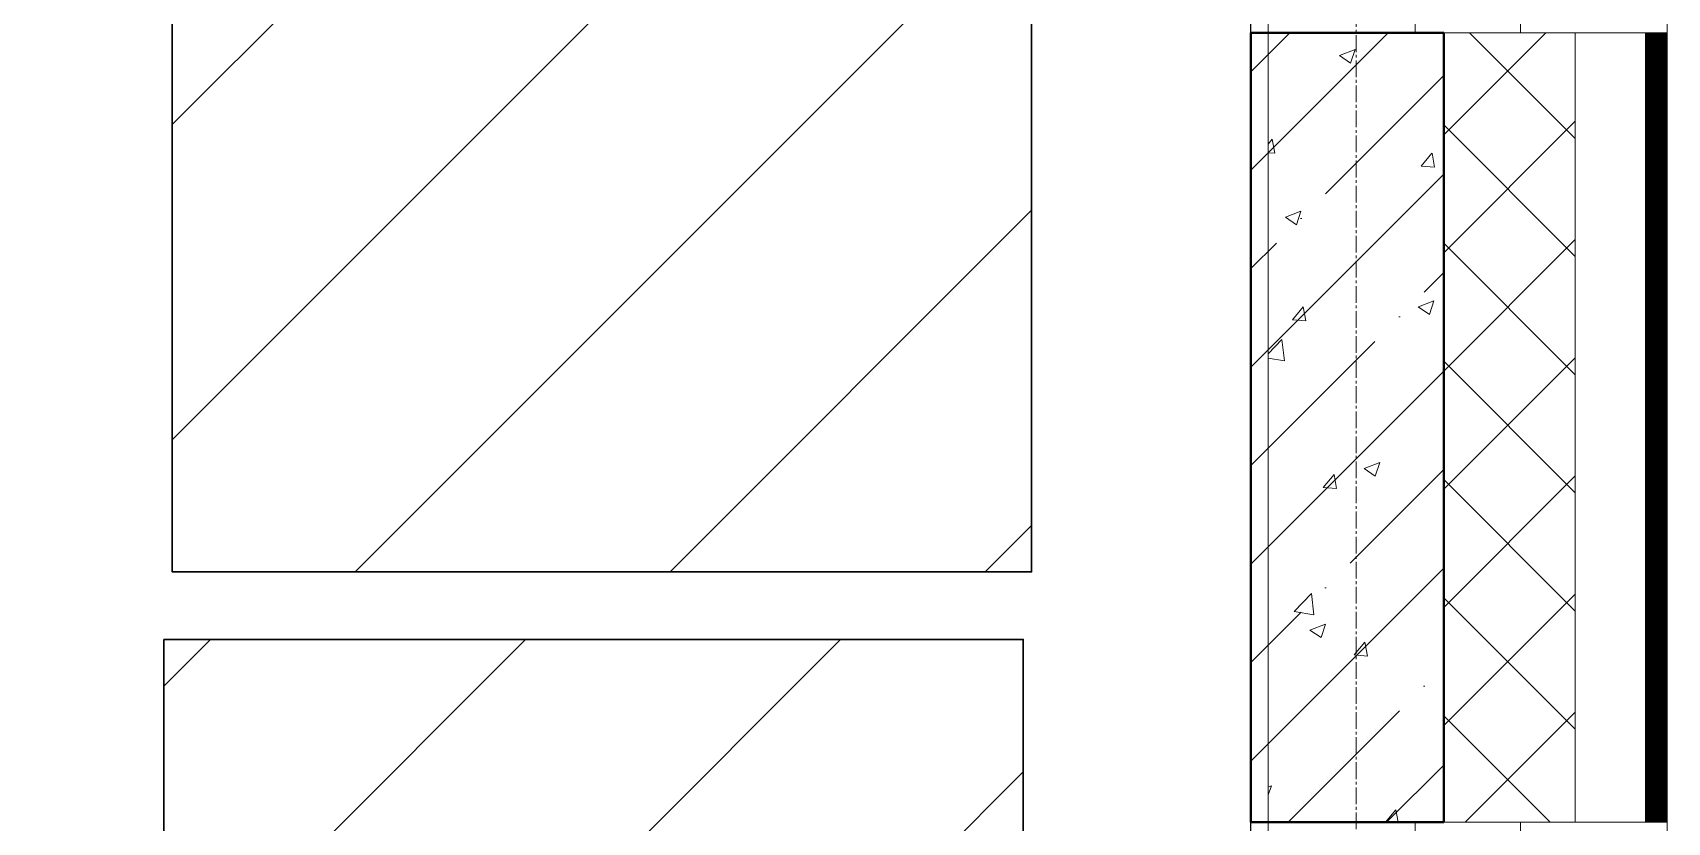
# Model space of a CAD drawing. Header units: millimetres. Extents: x -231292 to 573618, y -153144 to 564035.
# Drawn here: x 27474 to 29338, y -115045 to -114145 of the extents above; entities that cross this region are included whole.
import ezdxf

# ---------------------------------------------------------------- set-up
doc = ezdxf.new("R2010")
doc.units = ezdxf.units.MM
doc.linetypes.add('CENTER2', pattern=[28.575, 19.05, -3.175, 3.175, -3.175])
doc.linetypes.add('HIDDEN2', pattern=[4.7625, 3.175, -1.5875])
doc.layers.get('0').update_dxf_attribs({"color": 250})
for name, color, linetype, lineweight in [('10.3) строит. леса', 20, 'Continuous', 30), ('A-Wall_Материал_Газоблок_Контур', 250, 'Continuous', 0), ('АР_Колонны', 250, 'Continuous', 35), ('АР_Окна', 250, 'Continuous', 5), ('АР_Стены ЖБ', 250, 'Continuous', 35), ('АР_Стены ПЕНОблок', 250, 'Continuous', 20), ('АР_Тонкая', 250, 'Continuous', 5), ('АР_Утеплитель', 250, 'Continuous', 0), ('АР_Штриховка', 250, 'Continuous', 0), ('РД_Оси_100', 250, 'Continuous', 0)]:
    doc.layers.add(name, color=color, linetype=linetype, lineweight=lineweight)

# ---------------------------------------------------------------- blocks, each defined once
blk = doc.blocks.new('оси_рен')
at = {"layer": 'РД_Оси_100', "color": 251, "linetype": 'CENTER2', "true_color": 0x636466}
blk.add_line((1215752.916, 135558.25), (1215752.916, 223268.25), dxfattribs=at)

msp = doc.modelspace()

# ---------------------------------------------------------------- hatches: boundary and pattern name
at = {"layer": '10.3) строит. леса'}
h = msp.add_hatch(dxfattribs=at)
h.set_pattern_fill('ANSI31', color=256, scale=80)
h.set_pattern_definition([(45, (31833.27, 31119.27), (-179.60512, 179.60512), [])])
h.paths.add_polyline_path([(27633.584, -112759.845), (27633.584, -114759.845), (28613.584, -114759.845), (28613.584, -112759.845)])
h = msp.add_hatch(dxfattribs=at)
h.set_pattern_fill('ANSI31', color=256, scale=80)
h.set_pattern_definition([(45, (31823.7, 29042.34), (-179.60512, 179.60512), [])])
h.paths.add_polyline_path([(27624.023, -114836.779), (27624.023, -116836.779), (28604.023, -116836.779), (28604.023, -114836.779)])
at = {"layer": 'АР_Штриховка', "linetype": 'Continuous', "lineweight": 5, "true_color": 0x000000}
h = msp.add_hatch(dxfattribs=at)
h.set_pattern_fill('ANSI35', color=18, scale=25, style=0)
h.set_pattern_definition([(45, (8883.46, -162345.28), (-112.2532, 112.2532), []), (45, (8995.71, -162345.28), (-112.2532, 112.2532), [198.4375, -39.6875, 0, -39.6875])])
h.paths.add_polyline_path([(28863.458, -115045.283), (29083.458, -115045.283), (29083.458, -114145.283), (28863.458, -114145.283)], flags=0)

# ---------------------------------------------------------------- linework, layer by layer
msp.add_lwpolyline([(21293.458, -128645.283), (28863.458, -128645.283), (28863.458, -110245.283), (21293.458, -110245.283)], close=True)
at = {"layer": '10.3) строит. леса'}
for points in [[(27633.584, -112759.845), (27633.584, -114759.845), (28613.584, -114759.845), (28613.584, -112759.845)], [(27624.023, -114836.779), (27624.023, -116836.779), (28604.023, -116836.779), (28604.023, -114836.779)]]:
    msp.add_lwpolyline(points, close=True, dxfattribs=at)
at = {"layer": 'A-Wall_Материал_Газоблок_Контур', "color": 18, "linetype": 'Continuous', "lineweight": 0, "true_color": 0x000000}
for p, q in [((28883.458, -112945.283), (28883.458, -114145.283)), ((29338.458, -114145.283), (29338.458, -112945.283)), ((28883.458, -115045.283), (28883.458, -118345.283)), ((29338.458, -118345.283), (29338.458, -115045.283))]:
    msp.add_line(p, q, dxfattribs=at)
at = {"layer": 'АР_Колонны', "color": 18, "linetype": 'HIDDEN2', "lineweight": 25, "true_color": 0x000000}
for p, q in [((28863.458, -114145.283), (29083.458, -114145.283)), ((28863.458, -115045.283), (28863.458, -114145.283)), ((29083.458, -114145.283), (29083.458, -115045.283)), ((29083.458, -115045.283), (28863.458, -115045.283))]:
    msp.add_line(p, q, dxfattribs=at)
at = {"layer": 'АР_Колонны', "color": 18, "linetype": 'Continuous', "lineweight": 30, "true_color": 0x000000}
for p, q in [((29083.458, -114145.283), (28863.458, -114145.283)), ((28863.458, -114145.283), (28863.458, -115045.283)), ((29083.458, -115045.283), (29083.458, -114145.283)), ((28863.458, -115045.283), (29083.458, -115045.283))]:
    msp.add_line(p, q, dxfattribs=at)
at = {"layer": 'АР_Окна', "color": 18, "linetype": 'Continuous', "lineweight": 5, "true_color": 0x000000}
for p, q in [((29338.458, -112945.283), (29338.458, -114145.283)), ((28883.458, -115045.283), (28883.458, -118345.283)), ((29170.958, -115045.283), (29050.958, -115045.283)), ((29050.958, -115045.283), (29050.958, -115095.283)), ((29170.958, -115095.283), (29170.958, -115045.283)), ((29338.458, -115045.283), (29338.458, -118345.283))]:
    msp.add_line(p, q, dxfattribs=at)
msp.add_lwpolyline([(29170.958, -114095.283), (29170.958, -114145.283), (29050.958, -114145.283), (29050.958, -114095.283)], close=True, dxfattribs=at)
at = {"layer": 'АР_Стены ЖБ', "color": 18, "linetype": 'Continuous', "lineweight": 40, "true_color": 0x000000}
for p, q in [((29083.458, -114145.283), (28863.458, -114145.283)), ((28863.458, -114145.283), (28863.458, -115045.283)), ((29083.458, -115045.283), (29083.458, -114145.283)), ((28863.458, -115045.283), (29083.458, -115045.283))]:
    msp.add_line(p, q, dxfattribs=at)
at = {"layer": 'АР_Стены ПЕНОблок', "color": 18, "linetype": 'Continuous', "lineweight": 20, "true_color": 0x000000}
for p, q in [((29083.458, -114145.283), (28883.458, -114145.283)), ((28883.458, -114145.283), (28883.458, -115045.283)), ((29083.458, -115045.283), (29083.458, -114145.283)), ((28883.458, -115045.283), (29083.458, -115045.283))]:
    msp.add_line(p, q, dxfattribs=at)
at = {"layer": 'АР_Тонкая', "color": 18, "linetype": 'Continuous', "lineweight": 5, "true_color": 0x000000}
for p, q in [((29313.458, -114145.283), (29233.458, -114145.283)), ((29233.458, -114145.283), (29233.458, -115045.283)), ((29313.458, -115045.283), (29313.458, -114145.283)), ((29338.458, -114145.283), (29313.458, -114145.283)), ((29313.458, -114145.283), (29313.458, -115045.283)), ((29338.458, -115045.283), (29338.458, -114145.283)), ((29233.458, -115045.283), (29313.458, -115045.283)), ((29313.458, -115045.283), (29338.458, -115045.283))]:
    msp.add_line(p, q, dxfattribs=at)
at = {"layer": 'АР_Утеплитель', "color": 18, "linetype": 'Continuous', "lineweight": 0, "true_color": 0x000000}
for p, q in [((29233.458, -114145.283), (29083.458, -114145.283)), ((29083.458, -114145.283), (29083.458, -115045.283)), ((29233.458, -115045.283), (29233.458, -114145.283)), ((29083.458, -115045.283), (29233.458, -115045.283))]:
    msp.add_line(p, q, dxfattribs=at)
at = {"layer": 'АР_Штриховка', "color": 18, "linetype": 'Continuous', "lineweight": 0, "true_color": 0x000000}
for p, q in [((29083.458, -114261.588), (29199.763, -114145.283)), ((29233.458, -114265.731), (29113.01, -114145.283)), ((29313.458, -114146.283), (29338.458, -114146.283)), ((29313.458, -114147.283), (29338.458, -114147.283)), ((29313.458, -114148.283), (29338.458, -114148.283)), ((29313.458, -114149.283), (29338.458, -114149.283)), ((29313.458, -114150.283), (29338.458, -114150.283)), ((29313.458, -114151.283), (29338.458, -114151.283)), ((29313.458, -114152.283), (29338.458, -114152.283)), ((29313.458, -114153.283), (29338.458, -114153.283)), ((28964.714, -114171.437), (28977.349, -114179.959)), ((28964.732, -114171.398), (28982.517, -114164.571)), ((28977.352, -114179.961), (28982.502, -114164.612)), ((29313.458, -114154.283), (29338.458, -114154.283)), ((29313.458, -114155.283), (29338.458, -114155.283)), ((29313.458, -114156.283), (29338.458, -114156.283)), ((29313.458, -114157.283), (29338.458, -114157.283)), ((29313.458, -114158.283), (29338.458, -114158.283)), ((29313.458, -114159.283), (29338.458, -114159.283)), ((29313.458, -114160.283), (29338.458, -114160.283)), ((29313.458, -114161.283), (29338.458, -114161.283)), ((29313.458, -114162.283), (29338.458, -114162.283)), ((29313.458, -114163.283), (29338.458, -114163.283)), ((29313.458, -114164.283), (29338.458, -114164.283)), ((29313.458, -114165.283), (29338.458, -114165.283)), ((29313.458, -114166.283), (29338.458, -114166.283)), ((29313.458, -114167.283), (29338.458, -114167.283)), ((29313.458, -114168.283), (29338.458, -114168.283)), ((29313.458, -114169.283), (29338.458, -114169.283)), ((29313.458, -114170.283), (29338.458, -114170.283)), ((29313.458, -114171.283), (29338.458, -114171.283)), ((29313.458, -114172.283), (29338.458, -114172.283)), ((29313.458, -114173.283), (29338.458, -114173.283)), ((29313.458, -114174.283), (29338.458, -114174.283)), ((29313.458, -114175.283), (29338.458, -114175.283)), ((29313.458, -114176.283), (29338.458, -114176.283)), ((29313.458, -114177.283), (29338.458, -114177.283)), ((29313.458, -114178.283), (29338.458, -114178.283)), ((29313.458, -114179.283), (29338.458, -114179.283)), ((29313.458, -114180.283), (29338.458, -114180.283)), ((29313.458, -114181.283), (29338.458, -114181.283)), ((29313.458, -114182.283), (29338.458, -114182.283)), ((29313.458, -114183.283), (29338.458, -114183.283)), ((29313.458, -114184.283), (29338.458, -114184.283)), ((29313.458, -114185.283), (29338.458, -114185.283)), ((29313.458, -114186.283), (29338.458, -114186.283)), ((29313.458, -114187.283), (29338.458, -114187.283)), ((29313.458, -114188.283), (29338.458, -114188.283)), ((29313.458, -114189.283), (29338.458, -114189.283)), ((29313.458, -114190.283), (29338.458, -114190.283)), ((29313.458, -114191.283), (29338.458, -114191.283)), ((29313.458, -114192.283), (29338.458, -114192.283)), ((29313.458, -114193.283), (29338.458, -114193.283)), ((29313.458, -114194.283), (29338.458, -114194.283)), ((29313.458, -114195.283), (29338.458, -114195.283)), ((29313.458, -114196.283), (29338.458, -114196.283)), ((29313.458, -114197.283), (29338.458, -114197.283)), ((29313.458, -114198.283), (29338.458, -114198.283)), ((29313.458, -114199.283), (29338.458, -114199.283)), ((29313.458, -114200.283), (29338.458, -114200.283)), ((29313.458, -114201.283), (29338.458, -114201.283)), ((29313.458, -114202.283), (29338.458, -114202.283)), ((29313.458, -114203.283), (29338.458, -114203.283)), ((29313.458, -114204.283), (29338.458, -114204.283)), ((29313.458, -114205.283), (29338.458, -114205.283)), ((29313.458, -114206.283), (29338.458, -114206.283)), ((29313.458, -114207.283), (29338.458, -114207.283)), ((29313.458, -114208.283), (29338.458, -114208.283)), ((29313.458, -114209.283), (29338.458, -114209.283)), ((29313.458, -114210.283), (29338.458, -114210.283)), ((29313.458, -114211.283), (29338.458, -114211.283)), ((29313.458, -114212.283), (29338.458, -114212.283)), ((29313.458, -114213.283), (29338.458, -114213.283)), ((29313.458, -114214.283), (29338.458, -114214.283)), ((29313.458, -114215.283), (29338.458, -114215.283)), ((29313.458, -114216.283), (29338.458, -114216.283)), ((29313.458, -114217.283), (29338.458, -114217.283)), ((29313.458, -114218.283), (29338.458, -114218.283)), ((29313.458, -114219.283), (29338.458, -114219.283)), ((29313.458, -114220.283), (29338.458, -114220.283)), ((29313.458, -114221.283), (29338.458, -114221.283)), ((29313.458, -114222.283), (29338.458, -114222.283)), ((29313.458, -114223.283), (29338.458, -114223.283)), ((29313.458, -114224.283), (29338.458, -114224.283)), ((29313.458, -114225.283), (29338.458, -114225.283)), ((29313.458, -114226.283), (29338.458, -114226.283)), ((29313.458, -114227.283), (29338.458, -114227.283)), ((29083.458, -114396.291), (29233.458, -114246.291)), ((29313.458, -114228.283), (29338.458, -114228.283)), ((29313.458, -114229.283), (29338.458, -114229.283)), ((29313.458, -114230.283), (29338.458, -114230.283)), ((29313.458, -114231.283), (29338.458, -114231.283)), ((29313.458, -114232.283), (29338.458, -114232.283)), ((29313.458, -114233.283), (29338.458, -114233.283)), ((29313.458, -114234.283), (29338.458, -114234.283)), ((29313.458, -114235.283), (29338.458, -114235.283)), ((29313.458, -114236.283), (29338.458, -114236.283)), ((29313.458, -114237.283), (29338.458, -114237.283)), ((29313.458, -114238.283), (29338.458, -114238.283)), ((29313.458, -114239.283), (29338.458, -114239.283)), ((29313.458, -114240.283), (29338.458, -114240.283)), ((29313.458, -114241.283), (29338.458, -114241.283)), ((29313.458, -114242.283), (29338.458, -114242.283)), ((29313.458, -114243.283), (29338.458, -114243.283)), ((29313.458, -114244.283), (29338.458, -114244.283)), ((29313.458, -114245.283), (29338.458, -114245.283)), ((29313.458, -114246.283), (29338.458, -114246.283)), ((29233.458, -114400.435), (29083.458, -114250.435)), ((29313.458, -114247.283), (29338.458, -114247.283)), ((29313.458, -114248.283), (29338.458, -114248.283)), ((29313.458, -114249.283), (29338.458, -114249.283)), ((29313.458, -114250.283), (29338.458, -114250.283)), ((29313.458, -114251.283), (29338.458, -114251.283)), ((29313.458, -114252.283), (29338.458, -114252.283)), ((29313.458, -114253.283), (29338.458, -114253.283)), ((29313.458, -114254.283), (29338.458, -114254.283)), ((29313.458, -114255.283), (29338.458, -114255.283)), ((29313.458, -114256.283), (29338.458, -114256.283)), ((29313.458, -114257.283), (29338.458, -114257.283)), ((29313.458, -114258.283), (29338.458, -114258.283)), ((29313.458, -114259.283), (29338.458, -114259.283)), ((29313.458, -114260.283), (29338.458, -114260.283)), ((29313.458, -114261.283), (29338.458, -114261.283)), ((29313.458, -114262.283), (29338.458, -114262.283)), ((29313.458, -114263.283), (29338.458, -114263.283)), ((29313.458, -114264.283), (29338.458, -114264.283)), ((29313.458, -114265.283), (29338.458, -114265.283)), ((28883.458, -114272.146), (28887.928, -114266.818)), ((28883.458, -114282.093), (28890.865, -114282.741)), ((28890.923, -114282.73), (28887.986, -114266.809)), ((29057.868, -114297.351), (29070.113, -114282.758)), ((29073.107, -114298.67), (29070.17, -114282.748)), ((29313.458, -114266.283), (29338.458, -114266.283)), ((29313.458, -114267.283), (29338.458, -114267.283)), ((29313.458, -114268.283), (29338.458, -114268.283)), ((29313.458, -114269.283), (29338.458, -114269.283)), ((29313.458, -114270.283), (29338.458, -114270.283)), ((29313.458, -114271.283), (29338.458, -114271.283)), ((29313.458, -114272.283), (29338.458, -114272.283)), ((29313.458, -114273.283), (29338.458, -114273.283)), ((29313.458, -114274.283), (29338.458, -114274.283)), ((29313.458, -114275.283), (29338.458, -114275.283)), ((29313.458, -114276.283), (29338.458, -114276.283)), ((29313.458, -114277.283), (29338.458, -114277.283)), ((29313.458, -114278.283), (29338.458, -114278.283)), ((29313.458, -114279.283), (29338.458, -114279.283)), ((29313.458, -114280.283), (29338.458, -114280.283)), ((29313.458, -114281.283), (29338.458, -114281.283)), ((29313.458, -114282.283), (29338.458, -114282.283)), ((29313.458, -114283.283), (29338.458, -114283.283)), ((29057.868, -114297.352), (29073.05, -114298.68)), ((29313.458, -114284.283), (29338.458, -114284.283)), ((29313.458, -114285.283), (29338.458, -114285.283)), ((29313.458, -114286.283), (29338.458, -114286.283)), ((29313.458, -114287.283), (29338.458, -114287.283)), ((29313.458, -114288.283), (29338.458, -114288.283)), ((29313.458, -114289.283), (29338.458, -114289.283)), ((29313.458, -114290.283), (29338.458, -114290.283)), ((29313.458, -114291.283), (29338.458, -114291.283)), ((29313.458, -114292.283), (29338.458, -114292.283)), ((29313.458, -114293.283), (29338.458, -114293.283)), ((29313.458, -114294.283), (29338.458, -114294.283)), ((29313.458, -114295.283), (29338.458, -114295.283)), ((29313.458, -114296.283), (29338.458, -114296.283)), ((29313.458, -114297.283), (29338.458, -114297.283)), ((29313.458, -114298.283), (29338.458, -114298.283)), ((29313.458, -114299.283), (29338.458, -114299.283)), ((29313.458, -114300.283), (29338.458, -114300.283)), ((29313.458, -114301.283), (29338.458, -114301.283)), ((29313.458, -114302.283), (29338.458, -114302.283)), ((29313.458, -114303.283), (29338.458, -114303.283)), ((29313.458, -114304.283), (29338.458, -114304.283)), ((29313.458, -114305.283), (29338.458, -114305.283)), ((29313.458, -114306.283), (29338.458, -114306.283)), ((29313.458, -114307.283), (29338.458, -114307.283)), ((29313.458, -114308.283), (29338.458, -114308.283)), ((29313.458, -114309.283), (29338.458, -114309.283)), ((29313.458, -114310.283), (29338.458, -114310.283)), ((29313.458, -114311.283), (29338.458, -114311.283)), ((29313.458, -114312.283), (29338.458, -114312.283)), ((29313.458, -114313.283), (29338.458, -114313.283)), ((29313.458, -114314.283), (29338.458, -114314.283)), ((29313.458, -114315.283), (29338.458, -114315.283)), ((29313.458, -114316.283), (29338.458, -114316.283)), ((29313.458, -114317.283), (29338.458, -114317.283)), ((29313.458, -114318.283), (29338.458, -114318.283)), ((29313.458, -114319.283), (29338.458, -114319.283)), ((29313.458, -114320.283), (29338.458, -114320.283)), ((29313.458, -114321.283), (29338.458, -114321.283)), ((29313.458, -114322.283), (29338.458, -114322.283)), ((29313.458, -114323.283), (29338.458, -114323.283)), ((29313.458, -114324.283), (29338.458, -114324.283)), ((29313.458, -114325.283), (29338.458, -114325.283)), ((29313.458, -114326.283), (29338.458, -114326.283)), ((29313.458, -114327.283), (29338.458, -114327.283)), ((29313.458, -114328.283), (29338.458, -114328.283)), ((29313.458, -114329.283), (29338.458, -114329.283)), ((29313.458, -114330.283), (29338.458, -114330.283)), ((29313.458, -114331.283), (29338.458, -114331.283)), ((29313.458, -114332.283), (29338.458, -114332.283)), ((29313.458, -114333.283), (29338.458, -114333.283)), ((29313.458, -114334.283), (29338.458, -114334.283)), ((29313.458, -114335.283), (29338.458, -114335.283)), ((29313.458, -114336.283), (29338.458, -114336.283)), ((29313.458, -114337.283), (29338.458, -114337.283)), ((29313.458, -114338.283), (29338.458, -114338.283)), ((29313.458, -114339.283), (29338.458, -114339.283)), ((28902.912, -114355.625), (28915.546, -114364.147)), ((28902.93, -114355.586), (28920.715, -114348.759)), ((28915.55, -114364.149), (28920.7, -114348.8)), ((29313.458, -114340.283), (29338.458, -114340.283)), ((29313.458, -114341.283), (29338.458, -114341.283)), ((29313.458, -114342.283), (29338.458, -114342.283)), ((29313.458, -114343.283), (29338.458, -114343.283)), ((29313.458, -114344.283), (29338.458, -114344.283)), ((29313.458, -114345.283), (29338.458, -114345.283)), ((29313.458, -114346.283), (29338.458, -114346.283)), ((29313.458, -114347.283), (29338.458, -114347.283)), ((29313.458, -114348.283), (29338.458, -114348.283)), ((29313.458, -114349.283), (29338.458, -114349.283)), ((29313.458, -114350.283), (29338.458, -114350.283)), ((29313.458, -114351.283), (29338.458, -114351.283)), ((29313.458, -114352.283), (29338.458, -114352.283)), ((29313.458, -114353.283), (29338.458, -114353.283)), ((29313.458, -114354.283), (29338.458, -114354.283)), ((29313.458, -114355.283), (29338.458, -114355.283)), ((29313.458, -114356.283), (29338.458, -114356.283)), ((29313.458, -114357.283), (29338.458, -114357.283)), ((29313.458, -114358.283), (29338.458, -114358.283)), ((29313.458, -114359.283), (29338.458, -114359.283)), ((29313.458, -114360.283), (29338.458, -114360.283)), ((29313.458, -114361.283), (29338.458, -114361.283)), ((29313.458, -114362.283), (29338.458, -114362.283)), ((29313.458, -114363.283), (29338.458, -114363.283)), ((29313.458, -114364.283), (29338.458, -114364.283)), ((29313.458, -114365.283), (29338.458, -114365.283)), ((29313.458, -114366.283), (29338.458, -114366.283)), ((29313.458, -114367.283), (29338.458, -114367.283)), ((29313.458, -114368.283), (29338.458, -114368.283)), ((29313.458, -114369.283), (29338.458, -114369.283)), ((29313.458, -114370.283), (29338.458, -114370.283)), ((29313.458, -114371.283), (29338.458, -114371.283)), ((29313.458, -114372.283), (29338.458, -114372.283)), ((29313.458, -114373.283), (29338.458, -114373.283)), ((29313.458, -114374.283), (29338.458, -114374.283)), ((29313.458, -114375.283), (29338.458, -114375.283)), ((29313.458, -114376.283), (29338.458, -114376.283)), ((29313.458, -114377.283), (29338.458, -114377.283)), ((29083.458, -114530.995), (29233.458, -114380.995)), ((29233.458, -114535.139), (29083.458, -114385.139)), ((29313.458, -114378.283), (29338.458, -114378.283)), ((29313.458, -114379.283), (29338.458, -114379.283)), ((29313.458, -114380.283), (29338.458, -114380.283)), ((29313.458, -114381.283), (29338.458, -114381.283)), ((29313.458, -114382.283), (29338.458, -114382.283)), ((29313.458, -114383.283), (29338.458, -114383.283)), ((29313.458, -114384.283), (29338.458, -114384.283)), ((29313.458, -114385.283), (29338.458, -114385.283)), ((29313.458, -114386.283), (29338.458, -114386.283)), ((29313.458, -114387.283), (29338.458, -114387.283)), ((29313.458, -114388.283), (29338.458, -114388.283)), ((29313.458, -114389.283), (29338.458, -114389.283)), ((29313.458, -114390.283), (29338.458, -114390.283)), ((29313.458, -114391.283), (29338.458, -114391.283)), ((29313.458, -114392.283), (29338.458, -114392.283)), ((29313.458, -114393.283), (29338.458, -114393.283)), ((29313.458, -114394.283), (29338.458, -114394.283)), ((29313.458, -114395.283), (29338.458, -114395.283)), ((29313.458, -114396.283), (29338.458, -114396.283)), ((29313.458, -114397.283), (29338.458, -114397.283)), ((29313.458, -114398.283), (29338.458, -114398.283)), ((29313.458, -114399.283), (29338.458, -114399.283)), ((29313.458, -114400.283), (29338.458, -114400.283)), ((29313.458, -114401.283), (29338.458, -114401.283)), ((29313.458, -114402.283), (29338.458, -114402.283)), ((29313.458, -114403.283), (29338.458, -114403.283)), ((29313.458, -114404.283), (29338.458, -114404.283)), ((29313.458, -114405.283), (29338.458, -114405.283)), ((29313.458, -114406.283), (29338.458, -114406.283)), ((29313.458, -114407.283), (29338.458, -114407.283)), ((29313.458, -114408.283), (29338.458, -114408.283)), ((29313.458, -114409.283), (29338.458, -114409.283)), ((29313.458, -114410.283), (29338.458, -114410.283)), ((29313.458, -114411.283), (29338.458, -114411.283)), ((29313.458, -114412.283), (29338.458, -114412.283)), ((29313.458, -114413.283), (29338.458, -114413.283)), ((29313.458, -114414.283), (29338.458, -114414.283)), ((29313.458, -114415.283), (29338.458, -114415.283)), ((29313.458, -114416.283), (29338.458, -114416.283)), ((29313.458, -114417.283), (29338.458, -114417.283)), ((29313.458, -114418.283), (29338.458, -114418.283)), ((29313.458, -114419.283), (29338.458, -114419.283)), ((29313.458, -114420.283), (29338.458, -114420.283)), ((29313.458, -114421.283), (29338.458, -114421.283)), ((29313.458, -114422.283), (29338.458, -114422.283)), ((29313.458, -114423.283), (29338.458, -114423.283)), ((29313.458, -114424.283), (29338.458, -114424.283)), ((29313.458, -114425.283), (29338.458, -114425.283)), ((29313.458, -114426.283), (29338.458, -114426.283)), ((29313.458, -114427.283), (29338.458, -114427.283)), ((29313.458, -114428.283), (29338.458, -114428.283)), ((29313.458, -114429.283), (29338.458, -114429.283)), ((29313.458, -114430.283), (29338.458, -114430.283)), ((29313.458, -114431.283), (29338.458, -114431.283)), ((29313.458, -114432.283), (29338.458, -114432.283)), ((29054.544, -114457.851), (29072.329, -114451.024)), ((29067.165, -114466.414), (29072.315, -114451.065)), ((29313.458, -114433.283), (29338.458, -114433.283)), ((29313.458, -114434.283), (29338.458, -114434.283)), ((29313.458, -114435.283), (29338.458, -114435.283)), ((29313.458, -114436.283), (29338.458, -114436.283)), ((29313.458, -114437.283), (29338.458, -114437.283)), ((29313.458, -114438.283), (29338.458, -114438.283)), ((29313.458, -114439.283), (29338.458, -114439.283)), ((29313.458, -114440.283), (29338.458, -114440.283)), ((29313.458, -114441.283), (29338.458, -114441.283)), ((29313.458, -114442.283), (29338.458, -114442.283)), ((29313.458, -114443.283), (29338.458, -114443.283)), ((29313.458, -114444.283), (29338.458, -114444.283)), ((29313.458, -114445.283), (29338.458, -114445.283)), ((29313.458, -114446.283), (29338.458, -114446.283)), ((29313.458, -114447.283), (29338.458, -114447.283)), ((29313.458, -114448.283), (29338.458, -114448.283)), ((29313.458, -114449.283), (29338.458, -114449.283)), ((29313.458, -114450.283), (29338.458, -114450.283)), ((29313.458, -114451.283), (29338.458, -114451.283)), ((28910.926, -114472.468), (28923.172, -114457.875)), ((28926.166, -114473.787), (28923.229, -114457.866)), ((29054.526, -114457.89), (29067.161, -114466.413)), ((29313.458, -114452.283), (29338.458, -114452.283)), ((29313.458, -114453.283), (29338.458, -114453.283)), ((29313.458, -114454.283), (29338.458, -114454.283)), ((29313.458, -114455.283), (29338.458, -114455.283)), ((29313.458, -114456.283), (29338.458, -114456.283)), ((29313.458, -114457.283), (29338.458, -114457.283)), ((29313.458, -114458.283), (29338.458, -114458.283)), ((29313.458, -114459.283), (29338.458, -114459.283)), ((29313.458, -114460.283), (29338.458, -114460.283)), ((29313.458, -114461.283), (29338.458, -114461.283)), ((29313.458, -114462.283), (29338.458, -114462.283)), ((29313.458, -114463.283), (29338.458, -114463.283)), ((29313.458, -114464.283), (29338.458, -114464.283)), ((29313.458, -114465.283), (29338.458, -114465.283)), ((29313.458, -114466.283), (29338.458, -114466.283)), ((29313.458, -114467.283), (29338.458, -114467.283)), ((29313.458, -114468.283), (29338.458, -114468.283)), ((29313.458, -114469.283), (29338.458, -114469.283)), ((29313.458, -114470.283), (29338.458, -114470.283)), ((28910.926, -114472.47), (28926.108, -114473.798)), ((29313.458, -114471.283), (29338.458, -114471.283)), ((29313.458, -114472.283), (29338.458, -114472.283)), ((29313.458, -114473.283), (29338.458, -114473.283)), ((29313.458, -114474.283), (29338.458, -114474.283)), ((29313.458, -114475.283), (29338.458, -114475.283)), ((29313.458, -114476.283), (29338.458, -114476.283)), ((29313.458, -114477.283), (29338.458, -114477.283)), ((29313.458, -114478.283), (29338.458, -114478.283)), ((29313.458, -114479.283), (29338.458, -114479.283)), ((29313.458, -114480.283), (29338.458, -114480.283)), ((29313.458, -114481.283), (29338.458, -114481.283)), ((29313.458, -114482.283), (29338.458, -114482.283)), ((29313.458, -114483.283), (29338.458, -114483.283)), ((29313.458, -114484.283), (29338.458, -114484.283)), ((29313.458, -114485.283), (29338.458, -114485.283)), ((29313.458, -114486.283), (29338.458, -114486.283)), ((29313.458, -114487.283), (29338.458, -114487.283)), ((29313.458, -114488.283), (29338.458, -114488.283)), ((28883.458, -114511.295), (28899.021, -114495.074)), ((28901.844, -114519.195), (28899.038, -114495.073)), ((29313.458, -114489.283), (29338.458, -114489.283)), ((29313.458, -114490.283), (29338.458, -114490.283)), ((29313.458, -114491.283), (29338.458, -114491.283)), ((29313.458, -114492.283), (29338.458, -114492.283)), ((29313.458, -114493.283), (29338.458, -114493.283)), ((29313.458, -114494.283), (29338.458, -114494.283)), ((29313.458, -114495.283), (29338.458, -114495.283)), ((29313.458, -114496.283), (29338.458, -114496.283)), ((29313.458, -114497.283), (29338.458, -114497.283)), ((29313.458, -114498.283), (29338.458, -114498.283)), ((29313.458, -114499.283), (29338.458, -114499.283)), ((29313.458, -114500.283), (29338.458, -114500.283)), ((29313.458, -114501.283), (29338.458, -114501.283)), ((29313.458, -114502.283), (29338.458, -114502.283)), ((29313.458, -114503.283), (29338.458, -114503.283)), ((29313.458, -114504.283), (29338.458, -114504.283)), ((29313.458, -114505.283), (29338.458, -114505.283)), ((29313.458, -114506.283), (29338.458, -114506.283)), ((29313.458, -114507.283), (29338.458, -114507.283)), ((28883.458, -114516.372), (28901.84, -114519.223)), ((29083.458, -114665.699), (29233.458, -114515.699)), ((29233.458, -114669.843), (29083.458, -114519.843)), ((29313.458, -114508.283), (29338.458, -114508.283)), ((29313.458, -114509.283), (29338.458, -114509.283)), ((29313.458, -114510.283), (29338.458, -114510.283)), ((29313.458, -114511.283), (29338.458, -114511.283)), ((29313.458, -114512.283), (29338.458, -114512.283)), ((29313.458, -114513.283), (29338.458, -114513.283)), ((29313.458, -114514.283), (29338.458, -114514.283)), ((29313.458, -114515.283), (29338.458, -114515.283)), ((29313.458, -114516.283), (29338.458, -114516.283)), ((29313.458, -114517.283), (29338.458, -114517.283)), ((29313.458, -114518.283), (29338.458, -114518.283)), ((29313.458, -114519.283), (29338.458, -114519.283)), ((29313.458, -114520.283), (29338.458, -114520.283)), ((29313.458, -114521.283), (29338.458, -114521.283)), ((29313.458, -114522.283), (29338.458, -114522.283)), ((29313.458, -114523.283), (29338.458, -114523.283)), ((29313.458, -114524.283), (29338.458, -114524.283)), ((29313.458, -114525.283), (29338.458, -114525.283)), ((29313.458, -114526.283), (29338.458, -114526.283)), ((29313.458, -114527.283), (29338.458, -114527.283)), ((29313.458, -114528.283), (29338.458, -114528.283)), ((29313.458, -114529.283), (29338.458, -114529.283)), ((29313.458, -114530.283), (29338.458, -114530.283)), ((29313.458, -114531.283), (29338.458, -114531.283)), ((29313.458, -114532.283), (29338.458, -114532.283)), ((29313.458, -114533.283), (29338.458, -114533.283)), ((29313.458, -114534.283), (29338.458, -114534.283)), ((29313.458, -114535.283), (29338.458, -114535.283)), ((29313.458, -114536.283), (29338.458, -114536.283)), ((29313.458, -114537.283), (29338.458, -114537.283)), ((29313.458, -114538.283), (29338.458, -114538.283)), ((29313.458, -114539.283), (29338.458, -114539.283)), ((29313.458, -114540.283), (29338.458, -114540.283)), ((29313.458, -114541.283), (29338.458, -114541.283)), ((29313.458, -114542.283), (29338.458, -114542.283)), ((29313.458, -114543.283), (29338.458, -114543.283)), ((29313.458, -114544.283), (29338.458, -114544.283)), ((29313.458, -114545.283), (29338.458, -114545.283)), ((29313.458, -114546.283), (29338.458, -114546.283)), ((29313.458, -114547.283), (29338.458, -114547.283)), ((29313.458, -114548.283), (29338.458, -114548.283)), ((29313.458, -114549.283), (29338.458, -114549.283)), ((29313.458, -114550.283), (29338.458, -114550.283)), ((29313.458, -114551.283), (29338.458, -114551.283)), ((29313.458, -114552.283), (29338.458, -114552.283)), ((29313.458, -114553.283), (29338.458, -114553.283)), ((29313.458, -114554.283), (29338.458, -114554.283)), ((29313.458, -114555.283), (29338.458, -114555.283)), ((29313.458, -114556.283), (29338.458, -114556.283)), ((29313.458, -114557.283), (29338.458, -114557.283)), ((29313.458, -114558.283), (29338.458, -114558.283)), ((29313.458, -114559.283), (29338.458, -114559.283)), ((29313.458, -114560.283), (29338.458, -114560.283)), ((29313.458, -114561.283), (29338.458, -114561.283)), ((29313.458, -114562.283), (29338.458, -114562.283)), ((29313.458, -114563.283), (29338.458, -114563.283)), ((29313.458, -114564.283), (29338.458, -114564.283)), ((29313.458, -114565.283), (29338.458, -114565.283)), ((29313.458, -114566.283), (29338.458, -114566.283)), ((29313.458, -114567.283), (29338.458, -114567.283)), ((29313.458, -114568.283), (29338.458, -114568.283)), ((29313.458, -114569.283), (29338.458, -114569.283)), ((29313.458, -114570.283), (29338.458, -114570.283)), ((29313.458, -114571.283), (29338.458, -114571.283)), ((29313.458, -114572.283), (29338.458, -114572.283)), ((29313.458, -114573.283), (29338.458, -114573.283)), ((29313.458, -114574.283), (29338.458, -114574.283)), ((29313.458, -114575.283), (29338.458, -114575.283)), ((29313.458, -114576.283), (29338.458, -114576.283)), ((29313.458, -114577.283), (29338.458, -114577.283)), ((29313.458, -114578.283), (29338.458, -114578.283)), ((29313.458, -114579.283), (29338.458, -114579.283)), ((29313.458, -114580.283), (29338.458, -114580.283)), ((29313.458, -114581.283), (29338.458, -114581.283)), ((29313.458, -114582.283), (29338.458, -114582.283)), ((29313.458, -114583.283), (29338.458, -114583.283)), ((29313.458, -114584.283), (29338.458, -114584.283)), ((29313.458, -114585.283), (29338.458, -114585.283)), ((29313.458, -114586.283), (29338.458, -114586.283)), ((29313.458, -114587.283), (29338.458, -114587.283)), ((29313.458, -114588.283), (29338.458, -114588.283)), ((29313.458, -114589.283), (29338.458, -114589.283)), ((29313.458, -114590.283), (29338.458, -114590.283)), ((29313.458, -114591.283), (29338.458, -114591.283)), ((29313.458, -114592.283), (29338.458, -114592.283)), ((29313.458, -114593.283), (29338.458, -114593.283)), ((29313.458, -114594.283), (29338.458, -114594.283)), ((29313.458, -114595.283), (29338.458, -114595.283)), ((29313.458, -114596.283), (29338.458, -114596.283)), ((29313.458, -114597.283), (29338.458, -114597.283)), ((29313.458, -114598.283), (29338.458, -114598.283)), ((29313.458, -114599.283), (29338.458, -114599.283)), ((29313.458, -114600.283), (29338.458, -114600.283)), ((29313.458, -114601.283), (29338.458, -114601.283)), ((29313.458, -114602.283), (29338.458, -114602.283)), ((29313.458, -114603.283), (29338.458, -114603.283)), ((29313.458, -114604.283), (29338.458, -114604.283)), ((29313.458, -114605.283), (29338.458, -114605.283)), ((29313.458, -114606.283), (29338.458, -114606.283)), ((29313.458, -114607.283), (29338.458, -114607.283)), ((29313.458, -114608.283), (29338.458, -114608.283)), ((29313.458, -114609.283), (29338.458, -114609.283)), ((29313.458, -114610.283), (29338.458, -114610.283)), ((29313.458, -114611.283), (29338.458, -114611.283)), ((29313.458, -114612.283), (29338.458, -114612.283)), ((29313.458, -114613.283), (29338.458, -114613.283)), ((29313.458, -114614.283), (29338.458, -114614.283)), ((29313.458, -114615.283), (29338.458, -114615.283)), ((29313.458, -114616.283), (29338.458, -114616.283)), ((29313.458, -114617.283), (29338.458, -114617.283)), ((29313.458, -114618.283), (29338.458, -114618.283)), ((29313.458, -114619.283), (29338.458, -114619.283)), ((28992.742, -114642.039), (29010.527, -114635.212)), ((29005.362, -114650.602), (29010.513, -114635.253)), ((29313.458, -114620.283), (29338.458, -114620.283)), ((29313.458, -114621.283), (29338.458, -114621.283)), ((29313.458, -114622.283), (29338.458, -114622.283)), ((29313.458, -114623.283), (29338.458, -114623.283)), ((29313.458, -114624.283), (29338.458, -114624.283)), ((29313.458, -114625.283), (29338.458, -114625.283)), ((29313.458, -114626.283), (29338.458, -114626.283)), ((29313.458, -114627.283), (29338.458, -114627.283)), ((29313.458, -114628.283), (29338.458, -114628.283)), ((29313.458, -114629.283), (29338.458, -114629.283)), ((29313.458, -114630.283), (29338.458, -114630.283)), ((29313.458, -114631.283), (29338.458, -114631.283)), ((29313.458, -114632.283), (29338.458, -114632.283)), ((29313.458, -114633.283), (29338.458, -114633.283)), ((29313.458, -114634.283), (29338.458, -114634.283)), ((29313.458, -114635.283), (29338.458, -114635.283)), ((29313.458, -114636.283), (29338.458, -114636.283)), ((29313.458, -114637.283), (29338.458, -114637.283)), ((29313.458, -114638.283), (29338.458, -114638.283)), ((28946.17, -114663.525), (28958.415, -114648.932)), ((28961.409, -114664.844), (28958.472, -114648.923)), ((28992.724, -114642.078), (29005.359, -114650.6)), ((29083.458, -114800.403), (29233.458, -114650.403)), ((29233.458, -114804.547), (29083.458, -114654.547)), ((29313.458, -114639.283), (29338.458, -114639.283)), ((29313.458, -114640.283), (29338.458, -114640.283)), ((29313.458, -114641.283), (29338.458, -114641.283)), ((29313.458, -114642.283), (29338.458, -114642.283)), ((29313.458, -114643.283), (29338.458, -114643.283)), ((29313.458, -114644.283), (29338.458, -114644.283)), ((29313.458, -114645.283), (29338.458, -114645.283)), ((29313.458, -114646.283), (29338.458, -114646.283)), ((29313.458, -114647.283), (29338.458, -114647.283)), ((29313.458, -114648.283), (29338.458, -114648.283)), ((29313.458, -114649.283), (29338.458, -114649.283)), ((29313.458, -114650.283), (29338.458, -114650.283)), ((29313.458, -114651.283), (29338.458, -114651.283)), ((29313.458, -114652.283), (29338.458, -114652.283)), ((29313.458, -114653.283), (29338.458, -114653.283)), ((29313.458, -114654.283), (29338.458, -114654.283)), ((29313.458, -114655.283), (29338.458, -114655.283)), ((29313.458, -114656.283), (29338.458, -114656.283)), ((28946.17, -114663.527), (28961.352, -114664.855)), ((29313.458, -114657.283), (29338.458, -114657.283)), ((29313.458, -114658.283), (29338.458, -114658.283)), ((29313.458, -114659.283), (29338.458, -114659.283)), ((29313.458, -114660.283), (29338.458, -114660.283)), ((29313.458, -114661.283), (29338.458, -114661.283)), ((29313.458, -114662.283), (29338.458, -114662.283)), ((29313.458, -114663.283), (29338.458, -114663.283)), ((29313.458, -114664.283), (29338.458, -114664.283)), ((29313.458, -114665.283), (29338.458, -114665.283)), ((29313.458, -114666.283), (29338.458, -114666.283)), ((29313.458, -114667.283), (29338.458, -114667.283)), ((29313.458, -114668.283), (29338.458, -114668.283)), ((29313.458, -114669.283), (29338.458, -114669.283)), ((29313.458, -114670.283), (29338.458, -114670.283)), ((29313.458, -114671.283), (29338.458, -114671.283)), ((29313.458, -114672.283), (29338.458, -114672.283)), ((29313.458, -114673.283), (29338.458, -114673.283)), ((29313.458, -114674.283), (29338.458, -114674.283)), ((29313.458, -114675.283), (29338.458, -114675.283)), ((29313.458, -114676.283), (29338.458, -114676.283)), ((29313.458, -114677.283), (29338.458, -114677.283)), ((29313.458, -114678.283), (29338.458, -114678.283)), ((29313.458, -114679.283), (29338.458, -114679.283)), ((29313.458, -114680.283), (29338.458, -114680.283)), ((29313.458, -114681.283), (29338.458, -114681.283)), ((29313.458, -114682.283), (29338.458, -114682.283)), ((29313.458, -114683.283), (29338.458, -114683.283)), ((29313.458, -114684.283), (29338.458, -114684.283)), ((29313.458, -114685.283), (29338.458, -114685.283)), ((29313.458, -114686.283), (29338.458, -114686.283)), ((29313.458, -114687.283), (29338.458, -114687.283)), ((29313.458, -114688.283), (29338.458, -114688.283)), ((29313.458, -114689.283), (29338.458, -114689.283)), ((29313.458, -114690.283), (29338.458, -114690.283)), ((29313.458, -114691.283), (29338.458, -114691.283)), ((29313.458, -114692.283), (29338.458, -114692.283)), ((29313.458, -114693.283), (29338.458, -114693.283)), ((29313.458, -114694.283), (29338.458, -114694.283)), ((29313.458, -114695.283), (29338.458, -114695.283)), ((29313.458, -114696.283), (29338.458, -114696.283)), ((29313.458, -114697.283), (29338.458, -114697.283)), ((29313.458, -114698.283), (29338.458, -114698.283)), ((29313.458, -114699.283), (29338.458, -114699.283)), ((29313.458, -114700.283), (29338.458, -114700.283)), ((29313.458, -114701.283), (29338.458, -114701.283)), ((29313.458, -114702.283), (29338.458, -114702.283)), ((29313.458, -114703.283), (29338.458, -114703.283)), ((29313.458, -114704.283), (29338.458, -114704.283)), ((29313.458, -114705.283), (29338.458, -114705.283)), ((29313.458, -114706.283), (29338.458, -114706.283)), ((29313.458, -114707.283), (29338.458, -114707.283)), ((29313.458, -114708.283), (29338.458, -114708.283)), ((29313.458, -114709.283), (29338.458, -114709.283)), ((29313.458, -114710.283), (29338.458, -114710.283)), ((29313.458, -114711.283), (29338.458, -114711.283)), ((29313.458, -114712.283), (29338.458, -114712.283)), ((29313.458, -114713.283), (29338.458, -114713.283)), ((29313.458, -114714.283), (29338.458, -114714.283)), ((29313.458, -114715.283), (29338.458, -114715.283)), ((29313.458, -114716.283), (29338.458, -114716.283)), ((29313.458, -114717.283), (29338.458, -114717.283)), ((29313.458, -114718.283), (29338.458, -114718.283)), ((29313.458, -114719.283), (29338.458, -114719.283)), ((29313.458, -114720.283), (29338.458, -114720.283)), ((29313.458, -114721.283), (29338.458, -114721.283)), ((29313.458, -114722.283), (29338.458, -114722.283)), ((29313.458, -114723.283), (29338.458, -114723.283)), ((29313.458, -114724.283), (29338.458, -114724.283)), ((29313.458, -114725.283), (29338.458, -114725.283)), ((29313.458, -114726.283), (29338.458, -114726.283)), ((29313.458, -114727.283), (29338.458, -114727.283)), ((29313.458, -114728.283), (29338.458, -114728.283)), ((29313.458, -114729.283), (29338.458, -114729.283)), ((29313.458, -114730.283), (29338.458, -114730.283)), ((29313.458, -114731.283), (29338.458, -114731.283)), ((29313.458, -114732.283), (29338.458, -114732.283)), ((29313.458, -114733.283), (29338.458, -114733.283)), ((29313.458, -114734.283), (29338.458, -114734.283)), ((29313.458, -114735.283), (29338.458, -114735.283)), ((29313.458, -114736.283), (29338.458, -114736.283)), ((29313.458, -114737.283), (29338.458, -114737.283)), ((29313.458, -114738.283), (29338.458, -114738.283)), ((29313.458, -114739.283), (29338.458, -114739.283)), ((29313.458, -114740.283), (29338.458, -114740.283)), ((29313.458, -114741.283), (29338.458, -114741.283)), ((29313.458, -114742.283), (29338.458, -114742.283)), ((29313.458, -114743.283), (29338.458, -114743.283)), ((29313.458, -114744.283), (29338.458, -114744.283)), ((29313.458, -114745.283), (29338.458, -114745.283)), ((29313.458, -114746.283), (29338.458, -114746.283)), ((29313.458, -114747.283), (29338.458, -114747.283)), ((29313.458, -114748.283), (29338.458, -114748.283)), ((29313.458, -114749.283), (29338.458, -114749.283)), ((29313.458, -114750.283), (29338.458, -114750.283)), ((29313.458, -114751.283), (29338.458, -114751.283)), ((29313.458, -114752.283), (29338.458, -114752.283)), ((29313.458, -114753.283), (29338.458, -114753.283)), ((29313.458, -114754.283), (29338.458, -114754.283)), ((29313.458, -114755.283), (29338.458, -114755.283)), ((29313.458, -114756.283), (29338.458, -114756.283)), ((29313.458, -114757.283), (29338.458, -114757.283)), ((29313.458, -114758.283), (29338.458, -114758.283)), ((29313.458, -114759.283), (29338.458, -114759.283)), ((29313.458, -114760.283), (29338.458, -114760.283)), ((29313.458, -114761.283), (29338.458, -114761.283)), ((29313.458, -114762.283), (29338.458, -114762.283)), ((29313.458, -114763.283), (29338.458, -114763.283)), ((29313.458, -114764.283), (29338.458, -114764.283)), ((29313.458, -114765.283), (29338.458, -114765.283)), ((29313.458, -114766.283), (29338.458, -114766.283)), ((29313.458, -114767.283), (29338.458, -114767.283)), ((29313.458, -114768.283), (29338.458, -114768.283)), ((28912.913, -114805.162), (28932.696, -114784.543)), ((28935.519, -114808.663), (28932.713, -114784.541)), ((29083.458, -114935.107), (29233.458, -114785.107)), ((29313.458, -114769.283), (29338.458, -114769.283)), ((29313.458, -114770.283), (29338.458, -114770.283)), ((29313.458, -114771.283), (29338.458, -114771.283)), ((29313.458, -114772.283), (29338.458, -114772.283)), ((29313.458, -114773.283), (29338.458, -114773.283)), ((29313.458, -114774.283), (29338.458, -114774.283)), ((29313.458, -114775.283), (29338.458, -114775.283)), ((29313.458, -114776.283), (29338.458, -114776.283)), ((29313.458, -114777.283), (29338.458, -114777.283)), ((29313.458, -114778.283), (29338.458, -114778.283)), ((29313.458, -114779.283), (29338.458, -114779.283)), ((29313.458, -114780.283), (29338.458, -114780.283)), ((29313.458, -114781.283), (29338.458, -114781.283)), ((29313.458, -114782.283), (29338.458, -114782.283)), ((29313.458, -114783.283), (29338.458, -114783.283)), ((29313.458, -114784.283), (29338.458, -114784.283)), ((29313.458, -114785.283), (29338.458, -114785.283)), ((29313.458, -114786.283), (29338.458, -114786.283)), ((29313.458, -114787.283), (29338.458, -114787.283)), ((28912.925, -114805.187), (28935.515, -114808.691)), ((29233.458, -114939.25), (29083.458, -114789.25)), ((29313.458, -114788.283), (29338.458, -114788.283)), ((29313.458, -114789.283), (29338.458, -114789.283)), ((29313.458, -114790.283), (29338.458, -114790.283)), ((29313.458, -114791.283), (29338.458, -114791.283)), ((29313.458, -114792.283), (29338.458, -114792.283)), ((29313.458, -114793.283), (29338.458, -114793.283)), ((29313.458, -114794.283), (29338.458, -114794.283)), ((29313.458, -114795.283), (29338.458, -114795.283)), ((29313.458, -114796.283), (29338.458, -114796.283)), ((29313.458, -114797.283), (29338.458, -114797.283)), ((29313.458, -114798.283), (29338.458, -114798.283)), ((29313.458, -114799.283), (29338.458, -114799.283)), ((29313.458, -114800.283), (29338.458, -114800.283)), ((29313.458, -114801.283), (29338.458, -114801.283)), ((29313.458, -114802.283), (29338.458, -114802.283)), ((29313.458, -114803.283), (29338.458, -114803.283)), ((29313.458, -114804.283), (29338.458, -114804.283)), ((29313.458, -114805.283), (29338.458, -114805.283)), ((28930.94, -114826.227), (28948.725, -114819.4)), ((28943.56, -114834.79), (28948.711, -114819.441)), ((29313.458, -114806.283), (29338.458, -114806.283)), ((29313.458, -114807.283), (29338.458, -114807.283)), ((29313.458, -114808.283), (29338.458, -114808.283)), ((29313.458, -114809.283), (29338.458, -114809.283)), ((29313.458, -114810.283), (29338.458, -114810.283)), ((29313.458, -114811.283), (29338.458, -114811.283)), ((29313.458, -114812.283), (29338.458, -114812.283)), ((29313.458, -114813.283), (29338.458, -114813.283)), ((29313.458, -114814.283), (29338.458, -114814.283)), ((29313.458, -114815.283), (29338.458, -114815.283)), ((29313.458, -114816.283), (29338.458, -114816.283)), ((29313.458, -114817.283), (29338.458, -114817.283)), ((29313.458, -114818.283), (29338.458, -114818.283)), ((29313.458, -114819.283), (29338.458, -114819.283)), ((29313.458, -114820.283), (29338.458, -114820.283)), ((29313.458, -114821.283), (29338.458, -114821.283)), ((29313.458, -114822.283), (29338.458, -114822.283)), ((29313.458, -114823.283), (29338.458, -114823.283)), ((29313.458, -114824.283), (29338.458, -114824.283)), ((28930.922, -114826.266), (28943.557, -114834.788)), ((28981.413, -114854.582), (28993.658, -114839.989)), ((28996.651, -114855.901), (28993.714, -114839.98)), ((29313.458, -114825.283), (29338.458, -114825.283)), ((29313.458, -114826.283), (29338.458, -114826.283)), ((29313.458, -114827.283), (29338.458, -114827.283)), ((29313.458, -114828.283), (29338.458, -114828.283)), ((29313.458, -114829.283), (29338.458, -114829.283)), ((29313.458, -114830.283), (29338.458, -114830.283)), ((29313.458, -114831.283), (29338.458, -114831.283)), ((29313.458, -114832.283), (29338.458, -114832.283)), ((29313.458, -114833.283), (29338.458, -114833.283)), ((29313.458, -114834.283), (29338.458, -114834.283)), ((29313.458, -114835.283), (29338.458, -114835.283)), ((29313.458, -114836.283), (29338.458, -114836.283)), ((29313.458, -114837.283), (29338.458, -114837.283)), ((29313.458, -114838.283), (29338.458, -114838.283)), ((29313.458, -114839.283), (29338.458, -114839.283)), ((29313.458, -114840.283), (29338.458, -114840.283)), ((29313.458, -114841.283), (29338.458, -114841.283)), ((29313.458, -114842.283), (29338.458, -114842.283)), ((29313.458, -114843.283), (29338.458, -114843.283)), ((28981.413, -114854.583), (28996.595, -114855.912)), ((29313.458, -114844.283), (29338.458, -114844.283)), ((29313.458, -114845.283), (29338.458, -114845.283)), ((29313.458, -114846.283), (29338.458, -114846.283)), ((29313.458, -114847.283), (29338.458, -114847.283)), ((29313.458, -114848.283), (29338.458, -114848.283)), ((29313.458, -114849.283), (29338.458, -114849.283)), ((29313.458, -114850.283), (29338.458, -114850.283)), ((29313.458, -114851.283), (29338.458, -114851.283)), ((29313.458, -114852.283), (29338.458, -114852.283)), ((29313.458, -114853.283), (29338.458, -114853.283)), ((29313.458, -114854.283), (29338.458, -114854.283)), ((29313.458, -114855.283), (29338.458, -114855.283)), ((29313.458, -114856.283), (29338.458, -114856.283)), ((29313.458, -114857.283), (29338.458, -114857.283)), ((29313.458, -114858.283), (29338.458, -114858.283)), ((29313.458, -114859.283), (29338.458, -114859.283)), ((29313.458, -114860.283), (29338.458, -114860.283)), ((29313.458, -114861.283), (29338.458, -114861.283)), ((29313.458, -114862.283), (29338.458, -114862.283)), ((29313.458, -114863.283), (29338.458, -114863.283)), ((29313.458, -114864.283), (29338.458, -114864.283)), ((29313.458, -114865.283), (29338.458, -114865.283)), ((29313.458, -114866.283), (29338.458, -114866.283)), ((29313.458, -114867.283), (29338.458, -114867.283)), ((29313.458, -114868.283), (29338.458, -114868.283)), ((29313.458, -114869.283), (29338.458, -114869.283)), ((29313.458, -114870.283), (29338.458, -114870.283)), ((29313.458, -114871.283), (29338.458, -114871.283)), ((29313.458, -114872.283), (29338.458, -114872.283)), ((29313.458, -114873.283), (29338.458, -114873.283)), ((29313.458, -114874.283), (29338.458, -114874.283)), ((29313.458, -114875.283), (29338.458, -114875.283)), ((29313.458, -114876.283), (29338.458, -114876.283)), ((29313.458, -114877.283), (29338.458, -114877.283)), ((29313.458, -114878.283), (29338.458, -114878.283)), ((29313.458, -114879.283), (29338.458, -114879.283)), ((29313.458, -114880.283), (29338.458, -114880.283)), ((29313.458, -114881.283), (29338.458, -114881.283)), ((29313.458, -114882.283), (29338.458, -114882.283)), ((29313.458, -114883.283), (29338.458, -114883.283)), ((29313.458, -114884.283), (29338.458, -114884.283)), ((29313.458, -114885.283), (29338.458, -114885.283)), ((29313.458, -114886.283), (29338.458, -114886.283)), ((29313.458, -114887.283), (29338.458, -114887.283)), ((29313.458, -114888.283), (29338.458, -114888.283)), ((29313.458, -114889.283), (29338.458, -114889.283)), ((29313.458, -114890.283), (29338.458, -114890.283)), ((29313.458, -114891.283), (29338.458, -114891.283)), ((29313.458, -114892.283), (29338.458, -114892.283)), ((29313.458, -114893.283), (29338.458, -114893.283)), ((29313.458, -114894.283), (29338.458, -114894.283)), ((29313.458, -114895.283), (29338.458, -114895.283)), ((29313.458, -114896.283), (29338.458, -114896.283)), ((29313.458, -114897.283), (29338.458, -114897.283)), ((29313.458, -114898.283), (29338.458, -114898.283)), ((29313.458, -114899.283), (29338.458, -114899.283)), ((29313.458, -114900.283), (29338.458, -114900.283)), ((29313.458, -114901.283), (29338.458, -114901.283)), ((29313.458, -114902.283), (29338.458, -114902.283)), ((29313.458, -114903.283), (29338.458, -114903.283)), ((29313.458, -114904.283), (29338.458, -114904.283)), ((29313.458, -114905.283), (29338.458, -114905.283)), ((29313.458, -114906.283), (29338.458, -114906.283)), ((29313.458, -114907.283), (29338.458, -114907.283)), ((29313.458, -114908.283), (29338.458, -114908.283)), ((29313.458, -114909.283), (29338.458, -114909.283)), ((29313.458, -114910.283), (29338.458, -114910.283)), ((29313.458, -114911.283), (29338.458, -114911.283)), ((29313.458, -114912.283), (29338.458, -114912.283)), ((29313.458, -114913.283), (29338.458, -114913.283)), ((29313.458, -114914.283), (29338.458, -114914.283)), ((29313.458, -114915.283), (29338.458, -114915.283)), ((29313.458, -114916.283), (29338.458, -114916.283)), ((29313.458, -114917.283), (29338.458, -114917.283)), ((29082.537, -114928.532), (29083.458, -114929.153)), ((29082.554, -114928.492), (29083.458, -114928.145)), ((29204.787, -115045.283), (29083.458, -114923.954)), ((29107.986, -115045.283), (29233.458, -114919.811)), ((29313.458, -114918.283), (29338.458, -114918.283)), ((29313.458, -114919.283), (29338.458, -114919.283)), ((29313.458, -114920.283), (29338.458, -114920.283)), ((29313.458, -114921.283), (29338.458, -114921.283)), ((29313.458, -114922.283), (29338.458, -114922.283)), ((29313.458, -114923.283), (29338.458, -114923.283)), ((29313.458, -114924.283), (29338.458, -114924.283)), ((29313.458, -114925.283), (29338.458, -114925.283)), ((29313.458, -114926.283), (29338.458, -114926.283)), ((29313.458, -114927.283), (29338.458, -114927.283)), ((29313.458, -114928.283), (29338.458, -114928.283)), ((29313.458, -114929.283), (29338.458, -114929.283)), ((29313.458, -114930.283), (29338.458, -114930.283)), ((29313.458, -114931.283), (29338.458, -114931.283)), ((29313.458, -114932.283), (29338.458, -114932.283)), ((29313.458, -114933.283), (29338.458, -114933.283)), ((29313.458, -114934.283), (29338.458, -114934.283)), ((29313.458, -114935.283), (29338.458, -114935.283)), ((29313.458, -114936.283), (29338.458, -114936.283)), ((29313.458, -114937.283), (29338.458, -114937.283)), ((29313.458, -114938.283), (29338.458, -114938.283)), ((29313.458, -114939.283), (29338.458, -114939.283)), ((29313.458, -114940.283), (29338.458, -114940.283)), ((29313.458, -114941.283), (29338.458, -114941.283)), ((29313.458, -114942.283), (29338.458, -114942.283)), ((29313.458, -114943.283), (29338.458, -114943.283)), ((29313.458, -114944.283), (29338.458, -114944.283)), ((29313.458, -114945.283), (29338.458, -114945.283)), ((29313.458, -114946.283), (29338.458, -114946.283)), ((29313.458, -114947.283), (29338.458, -114947.283)), ((29313.458, -114948.283), (29338.458, -114948.283)), ((29313.458, -114949.283), (29338.458, -114949.283)), ((29313.458, -114950.283), (29338.458, -114950.283)), ((29313.458, -114951.283), (29338.458, -114951.283)), ((29313.458, -114952.283), (29338.458, -114952.283)), ((29313.458, -114953.283), (29338.458, -114953.283)), ((29313.458, -114954.283), (29338.458, -114954.283)), ((29313.458, -114955.283), (29338.458, -114955.283)), ((29313.458, -114956.283), (29338.458, -114956.283)), ((29313.458, -114957.283), (29338.458, -114957.283)), ((29313.458, -114958.283), (29338.458, -114958.283)), ((29313.458, -114959.283), (29338.458, -114959.283)), ((29313.458, -114960.283), (29338.458, -114960.283)), ((29313.458, -114961.283), (29338.458, -114961.283)), ((29313.458, -114962.283), (29338.458, -114962.283)), ((29313.458, -114963.283), (29338.458, -114963.283)), ((29313.458, -114964.283), (29338.458, -114964.283)), ((29313.458, -114965.283), (29338.458, -114965.283)), ((29313.458, -114966.283), (29338.458, -114966.283)), ((29313.458, -114967.283), (29338.458, -114967.283)), ((29313.458, -114968.283), (29338.458, -114968.283)), ((29313.458, -114969.283), (29338.458, -114969.283)), ((29313.458, -114970.283), (29338.458, -114970.283)), ((29313.458, -114971.283), (29338.458, -114971.283)), ((29313.458, -114972.283), (29338.458, -114972.283)), ((29313.458, -114973.283), (29338.458, -114973.283)), ((29313.458, -114974.283), (29338.458, -114974.283)), ((29313.458, -114975.283), (29338.458, -114975.283)), ((29313.458, -114976.283), (29338.458, -114976.283)), ((29313.458, -114977.283), (29338.458, -114977.283)), ((29313.458, -114978.283), (29338.458, -114978.283)), ((29313.458, -114979.283), (29338.458, -114979.283)), ((29313.458, -114980.283), (29338.458, -114980.283)), ((29313.458, -114981.283), (29338.458, -114981.283)), ((29313.458, -114982.283), (29338.458, -114982.283)), ((29313.458, -114983.283), (29338.458, -114983.283)), ((29313.458, -114984.283), (29338.458, -114984.283)), ((29313.458, -114985.283), (29338.458, -114985.283)), ((29313.458, -114986.283), (29338.458, -114986.283)), ((29313.458, -114987.283), (29338.458, -114987.283)), ((29313.458, -114988.283), (29338.458, -114988.283)), ((29313.458, -114989.283), (29338.458, -114989.283)), ((29313.458, -114990.283), (29338.458, -114990.283)), ((29313.458, -114991.283), (29338.458, -114991.283)), ((29313.458, -114992.283), (29338.458, -114992.283)), ((28883.458, -115004.918), (28886.923, -115003.588)), ((28883.458, -115013.912), (28886.909, -115003.629)), ((29313.458, -114993.283), (29338.458, -114993.283)), ((29313.458, -114994.283), (29338.458, -114994.283)), ((29313.458, -114995.283), (29338.458, -114995.283)), ((29313.458, -114996.283), (29338.458, -114996.283)), ((29313.458, -114997.283), (29338.458, -114997.283)), ((29313.458, -114998.283), (29338.458, -114998.283)), ((29313.458, -114999.283), (29338.458, -114999.283)), ((29313.458, -115000.283), (29338.458, -115000.283)), ((29313.458, -115001.283), (29338.458, -115001.283)), ((29313.458, -115002.283), (29338.458, -115002.283)), ((29313.458, -115003.283), (29338.458, -115003.283)), ((29313.458, -115004.283), (29338.458, -115004.283)), ((29313.458, -115005.283), (29338.458, -115005.283)), ((29313.458, -115006.283), (29338.458, -115006.283)), ((29313.458, -115007.283), (29338.458, -115007.283)), ((29313.458, -115008.283), (29338.458, -115008.283)), ((29313.458, -115009.283), (29338.458, -115009.283)), ((29313.458, -115010.283), (29338.458, -115010.283)), ((29313.458, -115011.283), (29338.458, -115011.283)), ((29313.458, -115012.283), (29338.458, -115012.283)), ((29313.458, -115013.283), (29338.458, -115013.283)), ((29313.458, -115014.283), (29338.458, -115014.283)), ((29313.458, -115015.283), (29338.458, -115015.283)), ((29313.458, -115016.283), (29338.458, -115016.283)), ((29313.458, -115017.283), (29338.458, -115017.283)), ((29313.458, -115018.283), (29338.458, -115018.283)), ((29313.458, -115019.283), (29338.458, -115019.283)), ((29313.458, -115020.283), (29338.458, -115020.283)), ((29313.458, -115021.283), (29338.458, -115021.283)), ((29313.458, -115022.283), (29338.458, -115022.283)), ((29313.458, -115023.283), (29338.458, -115023.283)), ((29313.458, -115024.283), (29338.458, -115024.283)), ((29313.458, -115025.283), (29338.458, -115025.283)), ((29313.458, -115026.283), (29338.458, -115026.283)), ((29313.458, -115027.283), (29338.458, -115027.283)), ((29313.458, -115028.283), (29338.458, -115028.283)), ((29313.458, -115029.283), (29338.458, -115029.283)), ((29016.955, -115045.283), (29028.902, -115031.046)), ((29031.585, -115045.283), (29028.957, -115031.037)), ((29313.458, -115030.283), (29338.458, -115030.283)), ((29313.458, -115031.283), (29338.458, -115031.283)), ((29313.458, -115032.283), (29338.458, -115032.283)), ((29313.458, -115033.283), (29338.458, -115033.283)), ((29313.458, -115034.283), (29338.458, -115034.283)), ((29313.458, -115035.283), (29338.458, -115035.283)), ((29313.458, -115036.283), (29338.458, -115036.283)), ((29313.458, -115037.283), (29338.458, -115037.283)), ((29313.458, -115038.283), (29338.458, -115038.283)), ((29313.458, -115039.283), (29338.458, -115039.283)), ((29313.458, -115040.283), (29338.458, -115040.283)), ((29313.458, -115041.283), (29338.458, -115041.283)), ((29313.458, -115042.283), (29338.458, -115042.283)), ((29313.458, -115043.283), (29338.458, -115043.283)), ((29313.458, -115044.283), (29338.458, -115044.283)), ((29313.458, -115045.283), (29338.458, -115045.283))]:
    msp.add_line(p, q, dxfattribs=at)

# ---------------------------------------------------------------- block references
at = {"rotation": 359.999868838025}
msp.add_blockref('оси_рен', (-1186769.82, -284755.728), dxfattribs=at)

doc.saveas('drawing.dxf')
